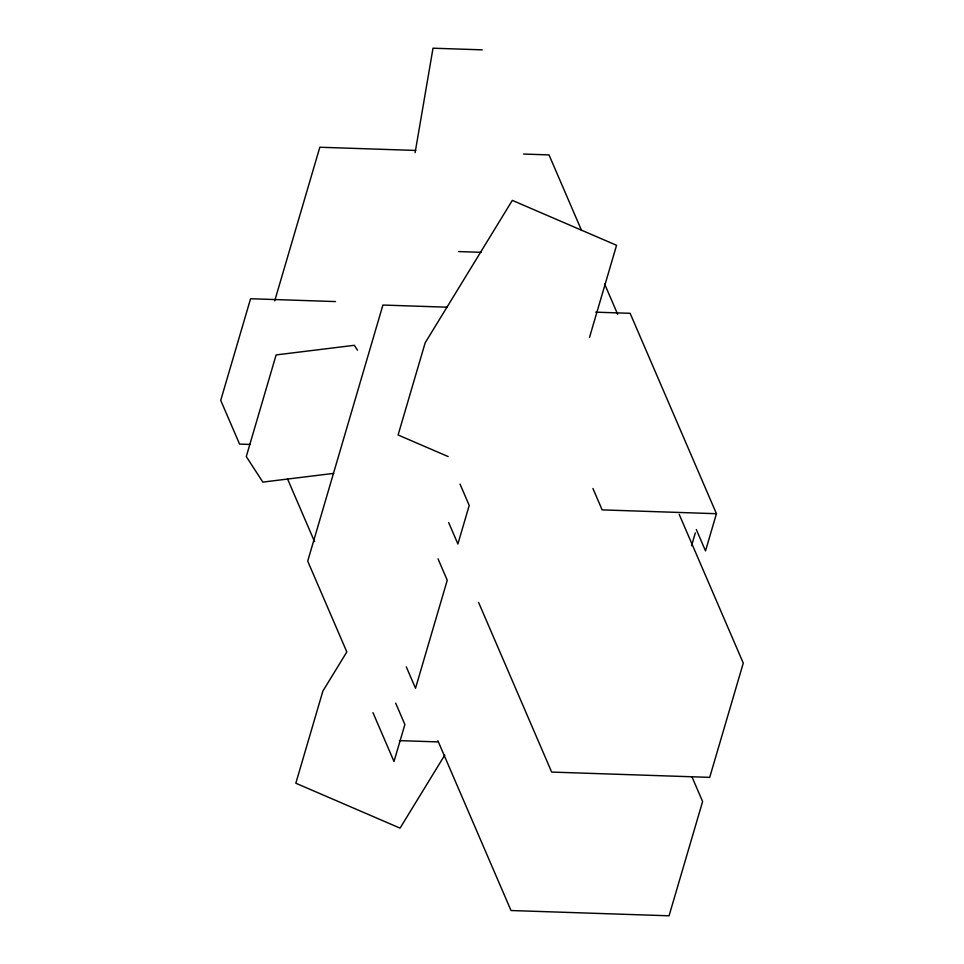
<?xml version="1.0" encoding="UTF-8"?>
<svg xmlns="http://www.w3.org/2000/svg" width="964" height="964" viewBox="0 0 964 964"><rect width="100%" height="100%" fill="white"/><g stroke="black" fill="none" stroke-linecap="round" stroke-linejoin="round"><path stroke-width="1.45" d="M415.123 152.649L433.017 48.2L482.265 49.851M274.728 300.804L319.831 147.239L415.701 150.444M589.498 337.46L616.562 245.29L512.318 200.379L425.16 342.823L398.096 434.993L448.164 456.562M691.562 545.708L695.321 532.911M595.692 312.167L630.131 313.312L716.445 513.704L705.515 550.902L696.309 529.525M444.753 755.113L400.06 828.136L295.828 783.226L322.892 691.055L346.823 651.941L307.709 561.12L382.913 305.046L447.272 307.203M333.677 473.384L262.835 482.096L246.278 456.55L276.126 354.921L354.342 345.305L357.499 350.173M523.56 154.047L549.022 154.903L581.569 230.468M458.731 251.58L481.108 252.327M335.508 301.575L250.58 298.732L220.732 400.361L239.566 444.091L249.989 444.44M716.445 513.704L602.151 509.884L592.932 488.507M399.47 740.629L437.572 741.894M604.645 284.055L617.671 314.288M679.198 514.366L743.268 663.111L709.709 777.37L551.661 772.08L478.554 602.331M691.911 776.707L702.611 801.554L669.052 915.8L511.004 910.522L437.897 740.774M460.009 484.073L469.215 505.449L457.9 543.985L448.694 522.609M438.042 558.867L447.248 580.256L415.52 688.26L406.314 666.883M395.674 703.154L404.88 724.53L394.011 761.512L372.96 712.637M287.537 478.927L314.541 541.623"/></g></svg>
